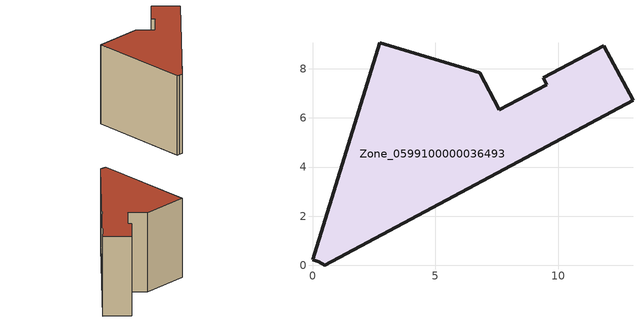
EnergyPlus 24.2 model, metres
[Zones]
Zone_0599100000036493
 floor ground (C_G): 6.8,7.83 7.59,6.33 9.54,7.35 9.39,7.64 11.85,8.94 13.04,6.71 0.49,0 0.25,0.15 0,0.22 2.74,9.06 z0
 wall outside (C_F): 0.25,0.15 0.49,0 13.04,6.71 11.85,8.94 9.39,7.64 9.54,7.35 7.59,6.33 6.8,7.83 2.74,9.06 0,0.22 0.25,0.15 z0:7.47
 roof outside (C_R): 7.59,6.33 6.8,7.83 2.74,9.06 0,0.22 0.25,0.15 0.49,0 13.04,6.71 11.85,8.94 9.39,7.64 9.54,7.35 z7.47
[BUILDING]
Pand.0599100000036493: North Axis=0; Terrain=City; Loads Convergence Tolerance Value=0.04; Temperature Convergence Tolerance Value=0.4; Solar Distribution=FullExterior; Maximum Number of Warmup Days=25; Minimum Number of Warmup Days=1
[Site:Location]
Rotterdam.The.Hague.AP_ZH_NLD Design_Conditions: Latitude=51.96; Longitude=4.45; Time Zone=1; Elevation=-4.5
[SITE:GROUNDTEMPERATURE:BUILDINGSURFACE]
18, 18, 18, 18, 18, 18, 18, 18, 18, 18, 18, 18
[MATERIAL] Thermal Absorptance=0.9; Solar Absorptance=0.7; Visible Absorptance=0.7
Name | Roughness | Thickness | Conductivity | Density | Specific Heat
G.TI.1975-1991 | MediumSmooth | 0.15 | 0.288461 | 540 | 1210
F.TI.1975-1991 | Rough | 0.3 | 0.230769 | 1920 | 840
R.TI.1975-1991 | MediumRough | 0.2 | 0.153846 | 1500 | 1000
[CONSTRUCTION]
C_G: G.TI.1975-1991
C_F: F.TI.1975-1991
C_R: R.TI.1975-1991
[ZONE]
Zone_0599100000036493: Type=1; Multiplier=1; Ceiling Height=Autocalculate; Volume=Autocalculate; Floor Area=autocalculate; Part of Total Floor Area=Yes
[ZONEINFILTRATION:DESIGNFLOWRATE]
Infil_Zone_0599100000036493: Zone or ZoneList or Space or SpaceList=Zone_0599100000036493; Schedule=AlwaysOn; Design Flow Rate Calculation Method=Flow/Area; Flow Rate per Floor Area=0.003; Constant Term Coefficient=1; Temperature Term Coefficient=0; Velocity Term Coefficient=0; Velocity Squared Term Coefficient=0
[HVACTEMPLATE:ZONE:IDEALLOADSAIRSYSTEM]
Zone_0599100000036493: Maximum Heating Supply Air Temperature=50; Minimum Cooling Supply Air Temperature=13; Maximum Heating Supply Air Humidity Ratio=0.0156; Minimum Cooling Supply Air Humidity Ratio=0.0077; Heating Limit=NoLimit; Cooling Limit=NoLimit; Dehumidification Control Type=ConstantSensibleHeatRatio; Cooling Sensible Heat Ratio=0.7; Dehumidification Setpoint=60; Humidification Control Type=None; Humidification Setpoint=30; Outdoor Air Method=None; Outdoor Air Flow Rate per Person=0.00944; Outdoor Air Flow Rate per Zone Floor Area=0; Outdoor Air Flow Rate per Zone=0; Demand Controlled Ventilation Type=None; Outdoor Air Economizer Type=NoEconomizer; Heat Recovery Type=None; Sensible Heat Recovery Effectiveness=0.7; Latent Heat Recovery Effectiveness=0.65
[ZONECONTROL:THERMOSTAT]
ThermostatControl_Zone_0599100000036493: Zone or ZoneList=Zone_0599100000036493; Control Type Schedule=DualSetpointControlType; Control 1=Thermostat_Zone_0599100000036493; Temperature Difference Between Cutout And Setpoint=0
[THERMOSTATSETPOINT:DUALSETPOINT]
Thermostat_Zone_0599100000036493: Heating Setpoint Temperature Schedule=HeatingSetpoint_Zone_0599100000036493; Cooling Setpoint Temperature Schedule=CoolingSetpoint_Zone_0599100000036493
[SCHEDULE:COMPACT]
HeatingSetpoint_Zone_0599100000036493: Through: 12/31, For: AllDays, Until: 24:00, 21
CoolingSetpoint_Zone_0599100000036493: Through: 12/31, For: AllDays, Until: 24:00, 24
DualSetpointControlType: Through: 12/31, For: AllDays, Until: 24:00, 4
AlwaysOn: Through: 12/31, For: AllDays, Until: 24:00, 1
